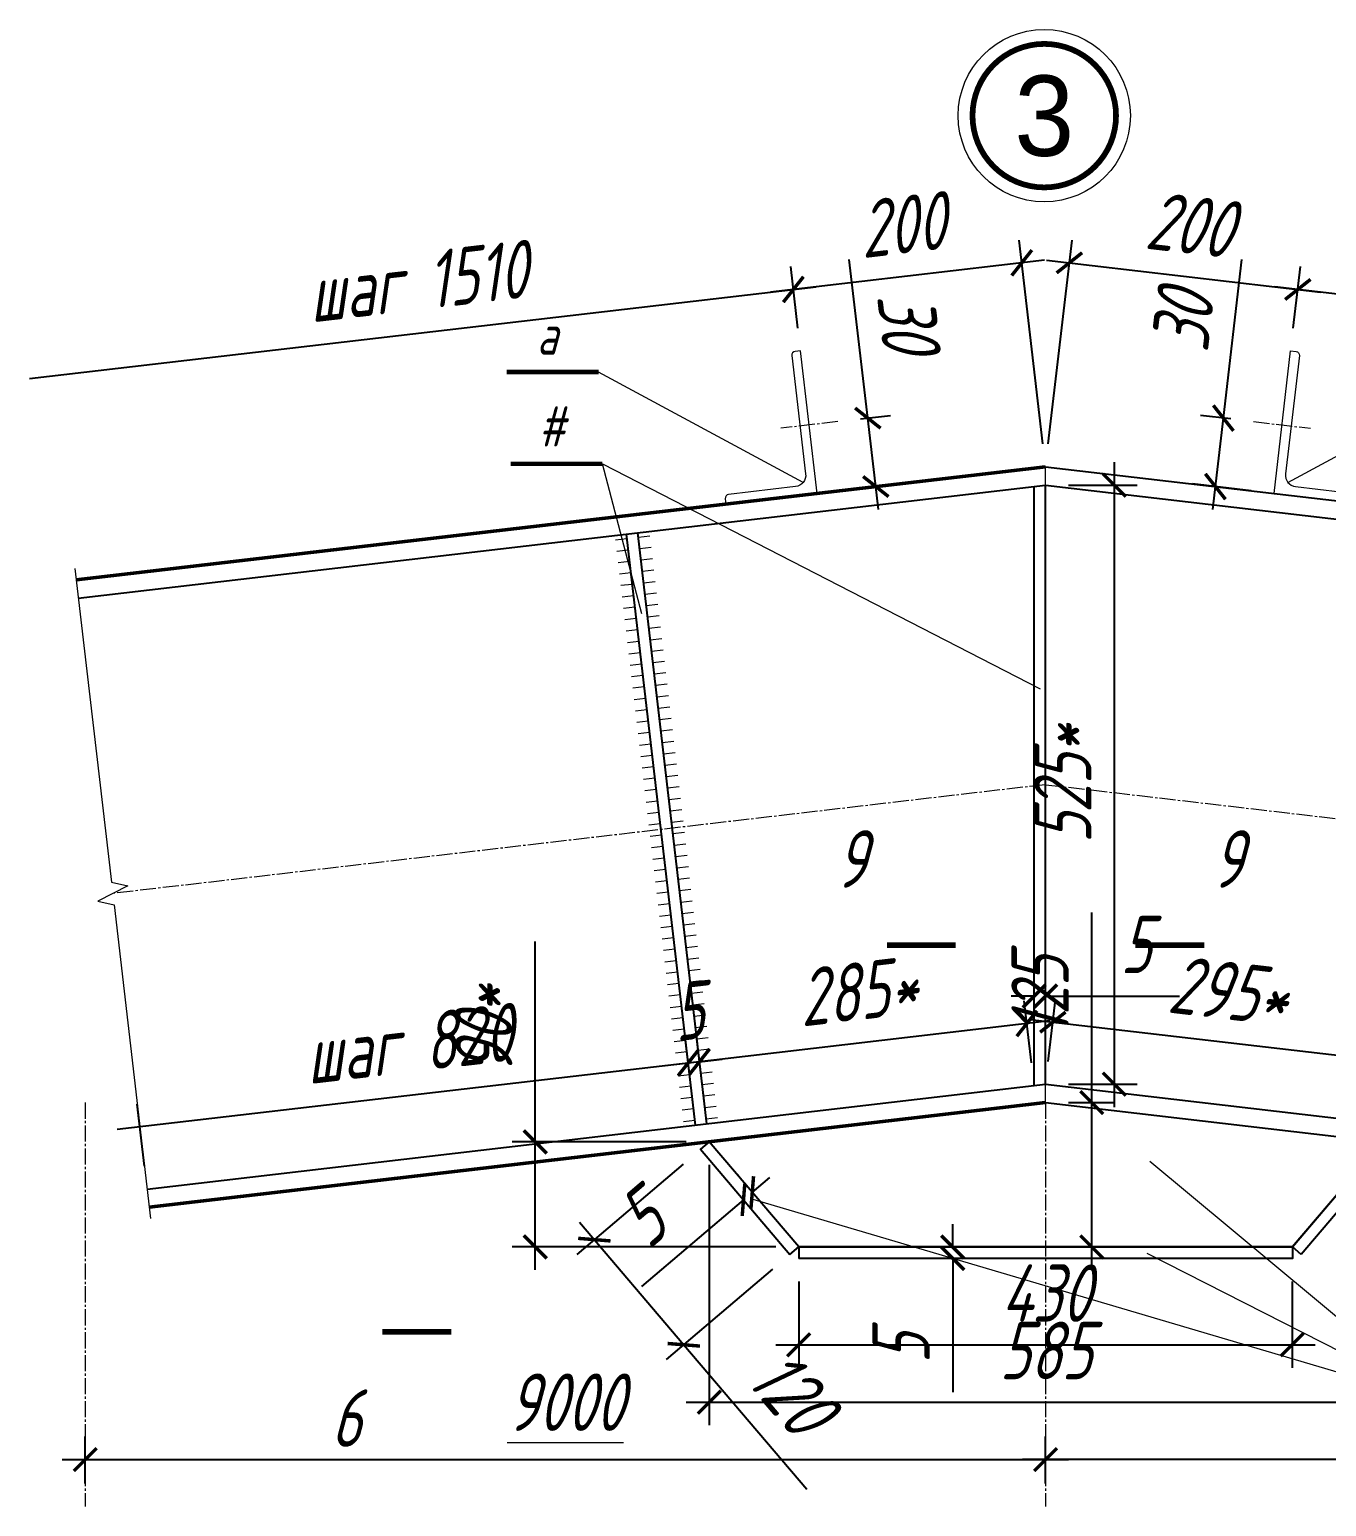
# Model space of a CAD drawing. Header units: millimetres. Extents: x -258606 to -95372, y 16759 to 83244.
# Drawn here: x -126386.1 to -126329.7, y 42291.6 to 42355.9 of the extents above; entities that cross this region are included whole.
import ezdxf
from ezdxf.enums import TextEntityAlignment as Align

# ---------------------------------------------------------------- set-up
doc = ezdxf.new("R2010")
doc.units = ezdxf.units.MM
doc.header["$LTSCALE"] = 0.5
doc.linetypes.add('CENTRE', pattern=[1.7, 1.4, -0.1, 0.1, -0.1])
for name, color, linetype, lineweight in [('NAD', 212, 'Continuous', 9), ('OS', 1, 'CENTRE', 9), ('PANEL', 152, 'Continuous', 9), ('RAZ', 5, 'Continuous', 9), ('ШовЗаводскойУгловойВидимый', 152, 'PSK_Weld_09', 9)]:
    doc.layers.add(name, color=color, linetype=linetype, lineweight=lineweight)
doc.styles.add('UNIC', font='UNICW.SHX')
doc.styles.add('UNID', font='', dxfattribs={"width": 0.9, "oblique": 15})
doc.styles.get('UNID').set_extended_font_data('GOST type A')
doc.linetypes.add('PSK_Weld_09', pattern='A,1.499999,1e-06,[130,ltypeshp.shx,S=0.75,R=0,X=0,Y=0.75],0', length=1.5)
doc.dimstyles.new('TICK10$0', dxfattribs={"dimtxt": 2.5, "dimasz": 1, "dimexe": 1, "dimexo": 1, "dimgap": 1, "dimtad": 3, "dimdec": 3, "dimlfac": 10, "dimzin": 9, "dimdsep": 46, "dimtxsty": 'UNID', "dimblk": 'ARCHTICK', "dimcen": 2, "dimdle": 1, "dimadec": 0, "dimazin": 0, "dimtfac": 1, "dimtdec": 3, "dimtofl": 0, "dimtmove": 0, "dimatfit": 3, "dimldrblk": 'OPEN30', "dimfxl": 1, "dimtvp": 1, "dimtolj": 1, "dimtzin": 9, "dimarcsym": 0})

# ---------------------------------------------------------------- blocks, each defined once
blk = doc.blocks.new('_ArchTick')
at = {"color": 0, "linetype": 'ByBlock', "const_width": 0.15}
blk.add_lwpolyline([(-0.5, -0.5), (0.5, 0.5)], dxfattribs=at)
blk = doc.blocks.new('*D1229')
at = {"layer": 'Defpoints', "color": 0, "transparency": 16777216}
for p in [(-126341.898, 42293.612), (-126341.898, 42291.572), (-126300.082, 42291.572)]:
    blk.add_point(p, dxfattribs=at)
at = {"layer": 'RAZ', "color": 0, "lineweight": -2, "transparency": 16777216}
for p, q in [((-126341.898, 42292.572), (-126341.898, 42294.612)), ((-126300.082, 42292.572), (-126300.082, 42294.612)), ((-126299.082, 42293.612), (-126342.898, 42293.612))]:
    blk.add_line(p, q, dxfattribs=at)
at = {"layer": 'RAZ', "color": 0, "lineweight": -2, "transparency": 16777216, "rotation": 180}
blk.add_blockref('_ArchTick', (-126341.898, 42293.612), dxfattribs=at)
at = {"layer": 'RAZ', "color": 0, "lineweight": -2, "transparency": 16777216}
blk.add_blockref('_ArchTick', (-126300.082, 42293.612), dxfattribs=at)
at = {"layer": 'RAZ', "color": 0, "transparency": 16777216, "insert": (-126320.99, 42296.112), "char_height": 2.5, "attachment_point": 5, "style": 'UNID'}
blk.add_mtext('\\A1;{\\L6000}', dxfattribs=at)
blk = doc.blocks.new('_Open30')
at = {"color": 0, "linetype": 'ByBlock', "lineweight": -2}
for p, q in [((-1, 0.268), (0, 0)), ((0, 0), (-1, -0.268)), ((0, 0), (-1, 0))]:
    blk.add_line(p, q, dxfattribs=at)
blk = doc.blocks.new('*D1155')
at = {"layer": 'Defpoints', "color": 0, "transparency": 16777216}
for p in [(-126330.916, 42344.563), (-126331.227, 42341.891), (-126298.707, 42340.304)]:
    blk.add_point(p, dxfattribs=at)
at = {"layer": 'RAZ', "color": 0, "lineweight": -2, "transparency": 16777216}
for p, q in [((-126331.111, 42342.884), (-126330.8, 42345.556)), ((-126297.656, 42340.685), (-126331.909, 42344.679)), ((-126298.591, 42341.297), (-126298.533, 42341.794))]:
    blk.add_line(p, q, dxfattribs=at)
at = {"layer": 'RAZ', "color": 0, "lineweight": -2, "transparency": 16777216, "rotation": 173.3495615317288}
blk.add_blockref('_ArchTick', (-126330.916, 42344.563), dxfattribs=at)
at = {"layer": 'RAZ', "color": 0, "transparency": 16777216, "insert": (-126314.522, 42344.916), "char_height": 2.5, "attachment_point": 5, "rotation": 353.34956, "style": 'UNID'}
blk.add_mtext('\\A1;шаг 1510', dxfattribs=at)
blk = doc.blocks.new('_None')
blk = doc.blocks.new('*D1156')
at = {"layer": 'Defpoints', "color": 0, "transparency": 16777216}
for p in [(-126330.915, 42344.563), (-126331.227, 42341.891), (-126341.898, 42336.843)]:
    blk.add_point(p, dxfattribs=at)
at = {"layer": 'RAZ', "color": 0, "lineweight": -2, "transparency": 16777216}
for p, q in [((-126341.782, 42337.837), (-126340.746, 42346.716)), ((-126341.855, 42345.839), (-126329.922, 42344.447)), ((-126331.111, 42342.884), (-126330.8, 42345.556))]:
    blk.add_line(p, q, dxfattribs=at)
for p, rotation in [((-126340.862, 42345.723), 173.345574312318), ((-126330.915, 42344.563), 353.3455743123179)]:
    blk.add_blockref('_ArchTick', p, dxfattribs=dict(at, rotation=rotation))
at = {"layer": 'RAZ', "color": 0, "transparency": 16777216, "insert": (-126335.628, 42347.378), "char_height": 2.5, "attachment_point": 5, "rotation": 353.34557, "style": 'UNID'}
blk.add_mtext('\\A1;200', dxfattribs=at)
blk = doc.blocks.new('*D1157')
at = {"layer": 'Defpoints', "color": 0, "transparency": 16777216}
for p in [(-126334.157, 42338.961), (-126332.846, 42338.808), (-126331.952, 42335.683)]:
    blk.add_point(p, dxfattribs=at)
at = {"layer": 'RAZ', "color": 0, "lineweight": -2, "transparency": 16777216}
for p, q in [((-126334.157, 42338.961), (-126333.352, 42345.864)), ((-126333.839, 42338.923), (-126335.151, 42339.076)), ((-126334.621, 42334.988), (-126334.157, 42338.961)), ((-126332.945, 42335.799), (-126335.498, 42336.097))]:
    blk.add_line(p, q, dxfattribs=at)
for p, rotation in [((-126334.157, 42338.961), 83.34557431231799), ((-126334.505, 42335.981), 263.345574312318)]:
    blk.add_blockref('_ArchTick', p, dxfattribs=dict(at, rotation=rotation))
at = {"layer": 'RAZ', "color": 0, "transparency": 16777216, "insert": (-126335.932, 42343.17), "char_height": 2.5, "attachment_point": 5, "rotation": 83.34557, "style": 'UNID'}
blk.add_mtext('\\A1;30', dxfattribs=at)
blk = doc.blocks.new('*D1126')
at = {"layer": 'Defpoints', "color": 0, "transparency": 16777216}
for p in [(-126326.829, 42310.938), (-126341.898, 42309.958), (-126327.144, 42308.237)]:
    blk.add_point(p, dxfattribs=at)
at = {"layer": 'RAZ', "color": 0, "lineweight": -2, "transparency": 16777216}
for p, q in [((-126341.782, 42310.951), (-126341.467, 42313.652)), ((-126342.576, 42312.775), (-126325.835, 42310.822)), ((-126327.028, 42309.23), (-126326.713, 42311.931))]:
    blk.add_line(p, q, dxfattribs=at)
for p, rotation in [((-126341.583, 42312.659), 173.345574312318), ((-126326.829, 42310.938), 353.3455743123179)]:
    blk.add_blockref('_ArchTick', p, dxfattribs=dict(at, rotation=rotation))
at = {"layer": 'RAZ', "color": 0, "transparency": 16777216, "insert": (-126333.945, 42314.033), "char_height": 2.5, "attachment_point": 5, "rotation": 353.34557, "style": 'UNID'}
blk.add_mtext('\\A1;295*', dxfattribs=at)
blk = doc.blocks.new('*D1129')
at = {"layer": 'Defpoints', "color": 0, "transparency": 16777216}
for p in [(-126354.976, 42304.835), (-126354.671, 42305.247), (-126354.596, 42305.159)]:
    blk.add_point(p, dxfattribs=at)
at = {"layer": 'RAZ', "color": 0, "lineweight": -2, "transparency": 16777216}
for p, q in [((-126355.244, 42305.92), (-126355.319, 42306.009)), ((-126355.625, 42305.596), (-126355.7, 42305.685)), ((-126354.671, 42305.247), (-126353.91, 42305.895)), ((-126355.052, 42304.923), (-126359.49, 42301.146))]:
    blk.add_line(p, q, dxfattribs=at)
for p, rotation in [((-126354.671, 42305.247), 220.3949714324977), ((-126355.052, 42304.923), 40.39497143249777)]:
    blk.add_blockref('_ArchTick', p, dxfattribs=dict(at, rotation=rotation))
at = {"layer": 'RAZ', "color": 0, "transparency": 16777216, "insert": (-126359.491, 42304.1), "char_height": 2.5, "attachment_point": 5, "rotation": 40.39497, "style": 'UNID'}
blk.add_mtext('\\A1;5', dxfattribs=at)
blk = doc.blocks.new('*D1130')
at = {"layer": 'Defpoints', "color": 0, "transparency": 16777216}
for p in [(-126341.898, 42302.87), (-126345.943, 42302.37), (-126341.898, 42302.37)]:
    blk.add_point(p, dxfattribs=at)
at = {"layer": 'RAZ', "color": 0, "lineweight": -2, "transparency": 16777216}
for p, q in [((-126345.943, 42302.87), (-126345.943, 42303.87)), ((-126342.898, 42302.87), (-126346.943, 42302.87)), ((-126342.898, 42302.37), (-126346.943, 42302.37)), ((-126345.943, 42302.37), (-126345.943, 42296.542))]:
    blk.add_line(p, q, dxfattribs=at)
for p, rotation in [((-126345.943, 42302.87), 270), ((-126345.943, 42302.37), 90)]:
    blk.add_blockref('_ArchTick', p, dxfattribs=dict(at, rotation=rotation))
at = {"layer": 'RAZ', "color": 0, "transparency": 16777216, "insert": (-126348.193, 42298.456), "char_height": 2.5, "attachment_point": 5, "rotation": 90, "style": 'UNID'}
blk.add_mtext('\\A1;5', dxfattribs=at)
blk = doc.blocks.new('*D1132')
at = {"layer": 'Defpoints', "color": 0, "transparency": 16777216}
for p in [(-126356.924, 42307.123), (-126353.029, 42302.546), (-126357.652, 42298.612)]:
    blk.add_point(p, dxfattribs=at)
at = {"layer": 'RAZ', "color": 0, "lineweight": -2, "transparency": 16777216}
for p, q in [((-126357.686, 42306.475), (-126362.309, 42302.541)), ((-126362.195, 42303.951), (-126357.652, 42298.612)), ((-126353.791, 42301.898), (-126358.414, 42297.964)), ((-126357.652, 42298.612), (-126352.301, 42292.324))]:
    blk.add_line(p, q, dxfattribs=at)
for p, rotation in [((-126361.547, 42303.19), 130.3949714316785), ((-126357.652, 42298.612), 310.3949714316785)]:
    blk.add_blockref('_ArchTick', p, dxfattribs=dict(at, rotation=rotation))
at = {"layer": 'RAZ', "color": 0, "transparency": 16777216, "insert": (-126352.939, 42296.545), "char_height": 2.5, "attachment_point": 5, "rotation": 310.39497, "style": 'UNID'}
blk.add_mtext('\\A1;120', dxfattribs=at)
blk = doc.blocks.new('*D1133')
at = {"layer": 'Defpoints', "color": 0, "transparency": 16777216}
for p in [(-126352.648, 42302.37), (-126331.165, 42302.37), (-126331.165, 42298.612)]:
    blk.add_point(p, dxfattribs=at)
at = {"layer": 'RAZ', "color": 0, "lineweight": -2, "transparency": 16777216}
for p, q in [((-126352.648, 42301.37), (-126352.648, 42297.612)), ((-126331.165, 42301.37), (-126331.165, 42297.612)), ((-126353.648, 42298.612), (-126330.165, 42298.612))]:
    blk.add_line(p, q, dxfattribs=at)
at = {"layer": 'RAZ', "color": 0, "lineweight": -2, "transparency": 16777216, "rotation": 180}
blk.add_blockref('_ArchTick', (-126352.648, 42298.612), dxfattribs=at)
at = {"layer": 'RAZ', "color": 0, "lineweight": -2, "transparency": 16777216}
blk.add_blockref('_ArchTick', (-126331.165, 42298.612), dxfattribs=at)
at = {"layer": 'RAZ', "color": 0, "transparency": 16777216, "insert": (-126341.906, 42300.862), "char_height": 2.5, "attachment_point": 5, "style": 'UNID'}
blk.add_mtext('\\A1;430', dxfattribs=at)
blk = doc.blocks.new('*D1134')
at = {"layer": 'Defpoints', "color": 0, "transparency": 16777216}
for p in [(-126364.119, 42307.447), (-126356.543, 42307.447), (-126352.648, 42302.87)]:
    blk.add_point(p, dxfattribs=at)
at = {"layer": 'RAZ', "color": 0, "lineweight": -2, "transparency": 16777216}
for p, q in [((-126364.119, 42307.447), (-126364.119, 42316.176)), ((-126357.543, 42307.447), (-126365.119, 42307.447)), ((-126364.119, 42301.87), (-126364.119, 42307.447)), ((-126353.648, 42302.87), (-126365.119, 42302.87))]:
    blk.add_line(p, q, dxfattribs=at)
for p, rotation in [((-126364.119, 42307.447), 90), ((-126364.119, 42302.87), 270)]:
    blk.add_blockref('_ArchTick', p, dxfattribs=dict(at, rotation=rotation))
at = {"layer": 'RAZ', "color": 0, "transparency": 16777216, "insert": (-126366.369, 42312.312), "char_height": 2.5, "attachment_point": 5, "rotation": 90, "style": 'UNID'}
blk.add_mtext('\\A1;90*', dxfattribs=at)
blk = doc.blocks.new('*D1135')
at = {"layer": 'Defpoints', "color": 0, "transparency": 16777216}
for p in [(-126341.898, 42309.157), (-126339.888, 42309.157), (-126341.898, 42302.87)]:
    blk.add_point(p, dxfattribs=at)
at = {"layer": 'RAZ', "color": 0, "lineweight": -2, "transparency": 16777216}
for p, q in [((-126339.888, 42309.157), (-126339.888, 42317.434)), ((-126340.898, 42309.157), (-126338.888, 42309.157)), ((-126339.888, 42301.87), (-126339.888, 42309.157)), ((-126340.898, 42302.87), (-126338.888, 42302.87))]:
    blk.add_line(p, q, dxfattribs=at)
for p, rotation in [((-126339.888, 42309.157), 90), ((-126339.888, 42302.87), 270)]:
    blk.add_blockref('_ArchTick', p, dxfattribs=dict(at, rotation=rotation))
at = {"layer": 'RAZ', "color": 0, "transparency": 16777216, "insert": (-126342.138, 42313.795), "char_height": 2.5, "attachment_point": 5, "rotation": 90, "style": 'UNID'}
blk.add_mtext('\\A1;125', dxfattribs=at)
blk = doc.blocks.new('*D1136')
at = {"layer": 'Defpoints', "color": 0, "transparency": 16777216}
for p in [(-126356.543, 42307.447), (-126327.253, 42307.447), (-126327.253, 42296.112)]:
    blk.add_point(p, dxfattribs=at)
at = {"layer": 'RAZ', "color": 0, "lineweight": -2, "transparency": 16777216}
for p, q in [((-126356.543, 42306.447), (-126356.543, 42295.112)), ((-126327.253, 42306.447), (-126327.253, 42295.112)), ((-126357.543, 42296.112), (-126326.253, 42296.112))]:
    blk.add_line(p, q, dxfattribs=at)
at = {"layer": 'RAZ', "color": 0, "lineweight": -2, "transparency": 16777216, "rotation": 180}
blk.add_blockref('_ArchTick', (-126356.543, 42296.112), dxfattribs=at)
at = {"layer": 'RAZ', "color": 0, "lineweight": -2, "transparency": 16777216}
blk.add_blockref('_ArchTick', (-126327.253, 42296.112), dxfattribs=at)
at = {"layer": 'RAZ', "color": 0, "transparency": 16777216, "insert": (-126341.898, 42298.362), "char_height": 2.5, "attachment_point": 5, "style": 'UNID'}
blk.add_mtext('\\A1;585', dxfattribs=at)
blk = doc.blocks.new('*D1137')
at = {"layer": 'Defpoints', "color": 0, "transparency": 16777216}
for p in [(-126352.881, 42344.563), (-126352.569, 42341.891), (-126385.148, 42340.801)]:
    blk.add_point(p, dxfattribs=at)
at = {"layer": 'RAZ', "color": 0, "lineweight": -2, "transparency": 16777216}
for p, q in [((-126352.685, 42342.884), (-126352.997, 42345.556)), ((-126386.141, 42340.685), (-126351.887, 42344.679))]:
    blk.add_line(p, q, dxfattribs=at)
at = {"layer": 'RAZ', "color": 0, "lineweight": -2, "transparency": 16777216, "rotation": 6.650438468271229}
blk.add_blockref('_ArchTick', (-126352.881, 42344.563), dxfattribs=at)
at = {"layer": 'RAZ', "color": 0, "transparency": 16777216, "insert": (-126369.275, 42344.916), "char_height": 2.5, "attachment_point": 5, "rotation": 6.65044, "style": 'UNID'}
blk.add_mtext('\\A1;шаг 1510', dxfattribs=at)
blk = doc.blocks.new('poz')
at = {"layer": 'NAD', "const_width": 0.4}
blk.add_lwpolyline([(-4, 0), (4, 0)], dxfattribs=at)
at = {"layer": 'NAD', "style": 'UNID', "oblique": 15, "width": 0.9, "flags": 4}
blk.add_attdef('ПОЗ.', text='', height=3.5, dxfattribs=at).set_placement((-0.5, 1.5), align=Align.CENTER)
blk = doc.blocks.new('*D1138')
at = {"layer": 'Defpoints', "color": 0, "transparency": 16777216}
for p in [(-126352.881, 42344.563), (-126352.569, 42341.891), (-126341.898, 42336.843)]:
    blk.add_point(p, dxfattribs=at)
at = {"layer": 'RAZ', "color": 0, "lineweight": -2, "transparency": 16777216}
for p, q in [((-126342.014, 42337.837), (-126343.05, 42346.716)), ((-126341.941, 42345.839), (-126353.874, 42344.447)), ((-126352.685, 42342.884), (-126352.997, 42345.556))]:
    blk.add_line(p, q, dxfattribs=at)
for p, rotation in [((-126342.934, 42345.723), 6.654425687682011), ((-126352.881, 42344.563), 186.6544256876821)]:
    blk.add_blockref('_ArchTick', p, dxfattribs=dict(at, rotation=rotation))
at = {"layer": 'RAZ', "color": 0, "transparency": 16777216, "insert": (-126348.168, 42347.378), "char_height": 2.5, "attachment_point": 5, "rotation": 6.65443, "style": 'UNID'}
blk.add_mtext('\\A1;200', dxfattribs=at)
blk = doc.blocks.new('*D1139')
at = {"layer": 'Defpoints', "color": 0, "transparency": 16777216}
for p in [(-126350.951, 42338.808), (-126349.639, 42338.961), (-126351.845, 42335.683)]:
    blk.add_point(p, dxfattribs=at)
at = {"layer": 'RAZ', "color": 0, "lineweight": -2, "transparency": 16777216}
for p, q in [((-126349.639, 42338.961), (-126350.444, 42345.864)), ((-126349.957, 42338.923), (-126348.646, 42339.076)), ((-126349.175, 42334.988), (-126349.639, 42338.961)), ((-126350.851, 42335.799), (-126348.298, 42336.097))]:
    blk.add_line(p, q, dxfattribs=at)
for p, rotation in [((-126349.639, 42338.961), 96.65442568768204), ((-126349.291, 42335.981), 276.654425687682)]:
    blk.add_blockref('_ArchTick', p, dxfattribs=dict(at, rotation=rotation))
at = {"layer": 'RAZ', "color": 0, "transparency": 16777216, "insert": (-126347.865, 42343.17), "char_height": 2.5, "attachment_point": 5, "rotation": 276.65443, "style": 'UNID'}
blk.add_mtext('\\A1;30', dxfattribs=at)
blk = doc.blocks.new('*D1140')
at = {"layer": 'Defpoints', "color": 0, "transparency": 16777216}
for p in [(-126356.968, 42310.938), (-126342.398, 42309.9), (-126356.653, 42308.237)]:
    blk.add_point(p, dxfattribs=at)
at = {"layer": 'RAZ', "color": 0, "lineweight": -2, "transparency": 16777216}
for p, q in [((-126342.514, 42310.893), (-126342.829, 42313.594)), ((-126341.72, 42312.717), (-126357.961, 42310.822)), ((-126356.769, 42309.23), (-126357.084, 42311.931))]:
    blk.add_line(p, q, dxfattribs=at)
for p, rotation in [((-126342.713, 42312.601), 6.654425687682011), ((-126356.968, 42310.938), 186.6544256876821)]:
    blk.add_blockref('_ArchTick', p, dxfattribs=dict(at, rotation=rotation))
at = {"layer": 'RAZ', "color": 0, "transparency": 16777216, "insert": (-126350.101, 42314.004), "char_height": 2.5, "attachment_point": 5, "rotation": 6.65443, "style": 'UNID'}
blk.add_mtext('\\A1;285*', dxfattribs=at)
blk = doc.blocks.new('*D1141')
at = {"layer": 'Defpoints', "color": 0, "transparency": 16777216}
for p in [(-126357.464, 42310.88), (-126357.149, 42308.179), (-126356.653, 42308.237)]:
    blk.add_point(p, dxfattribs=at)
at = {"layer": 'RAZ', "color": 0, "lineweight": -2, "transparency": 16777216}
for p, q in [((-126357.265, 42309.172), (-126357.58, 42311.873)), ((-126356.769, 42309.23), (-126357.084, 42311.931)), ((-126357.464, 42310.88), (-126358.458, 42310.764)), ((-126356.968, 42310.938), (-126355.975, 42311.054))]:
    blk.add_line(p, q, dxfattribs=at)
for p, rotation in [((-126357.464, 42310.88), 6.654425687682037), ((-126356.968, 42310.938), 186.6544256876821)]:
    blk.add_blockref('_ArchTick', p, dxfattribs=dict(at, rotation=rotation))
at = {"layer": 'RAZ', "color": 0, "transparency": 16777216, "insert": (-126357.477, 42313.143), "char_height": 2.5, "attachment_point": 5, "rotation": 6.65443, "style": 'UNID'}
blk.add_mtext('\\A1;5', dxfattribs=at)
blk = doc.blocks.new('*D1142')
at = {"layer": 'Defpoints', "color": 0, "transparency": 16777216}
for p in [(-126381.332, 42308.095), (-126357.149, 42308.179), (-126381.017, 42305.394)]:
    blk.add_point(p, dxfattribs=at)
at = {"layer": 'RAZ', "color": 0, "lineweight": -2, "transparency": 16777216}
for p, q in [((-126357.265, 42309.172), (-126357.58, 42311.873)), ((-126356.471, 42310.996), (-126382.326, 42307.979)), ((-126381.133, 42306.387), (-126381.448, 42309.088))]:
    blk.add_line(p, q, dxfattribs=at)
at = {"layer": 'RAZ', "color": 0, "transparency": 16777216, "insert": (-126369.659, 42311.722), "char_height": 2.5, "attachment_point": 5, "rotation": 6.65443, "style": 'UNID'}
blk.add_mtext('\\A1;шаг 820', dxfattribs=at)
blk = doc.blocks.new('*D1143')
at = {"layer": 'Defpoints', "color": 0, "transparency": 16777216}
for p in [(-126341.898, 42313.793), (-126342.398, 42312.637), (-126341.898, 42312.637)]:
    blk.add_point(p, dxfattribs=at)
at = {"layer": 'RAZ', "color": 0, "lineweight": -2, "transparency": 16777216}
for p, q in [((-126342.398, 42313.637), (-126342.398, 42314.793)), ((-126341.898, 42313.637), (-126341.898, 42314.793)), ((-126342.398, 42313.793), (-126343.398, 42313.793)), ((-126341.898, 42313.793), (-126336.07, 42313.793))]:
    blk.add_line(p, q, dxfattribs=at)
blk.add_blockref('_ArchTick', (-126342.398, 42313.793), dxfattribs=at)
at = {"layer": 'RAZ', "color": 0, "lineweight": -2, "transparency": 16777216, "rotation": 180}
blk.add_blockref('_ArchTick', (-126341.898, 42313.793), dxfattribs=at)
at = {"layer": 'RAZ', "color": 0, "transparency": 16777216, "insert": (-126337.984, 42316.043), "char_height": 2.5, "attachment_point": 5, "style": 'UNID'}
blk.add_mtext('\\A1;5', dxfattribs=at)
blk = doc.blocks.new('ob-uz')
at = {"layer": 'NAD', "const_width": 0.5}
blk.add_lwpolyline([(-6.25, 0, 1), (6.25, 0, 1)], format="xyb", close=True, dxfattribs=at)
at = {"layer": 'NAD'}
blk.add_circle((0, 0), 7.5, dxfattribs=at)
at = {"layer": 'NAD', "style": 'UNIC'}
blk.add_attdef('U', text='', height=7, dxfattribs=at).set_placement((0, 0), align=Align.MIDDLE)
blk = doc.blocks.new('razgul')
at = {"layer": 'NAD', "const_width": 0.5}
blk.add_lwpolyline([(4, 0), (-2, 0)], dxfattribs=at)
at = {"layer": 'NAD'}
blk.add_lwpolyline([(0, 0, 0, 1.76, 0), (0, -5, 0, 0, 0), (0, -10, 0, 0, 0)], format="xyseb", dxfattribs=at)
at = {"layer": 'NAD', "style": 'UNID', "flags": 4}
blk.add_attdef('D', (-6.5, -10), '', height=5, dxfattribs=at)
blk = doc.blocks.new('*D1144')
at = {"layer": 'Defpoints', "color": 0, "transparency": 16777216}
for p in [(-126341.898, 42336.042), (-126338.904, 42336.042), (-126341.898, 42309.958)]:
    blk.add_point(p, dxfattribs=at)
at = {"layer": 'RAZ', "color": 0, "lineweight": -2, "transparency": 16777216}
for p, q in [((-126338.904, 42308.958), (-126338.904, 42337.042)), ((-126340.898, 42336.042), (-126337.904, 42336.042)), ((-126340.898, 42309.958), (-126337.904, 42309.958))]:
    blk.add_line(p, q, dxfattribs=at)
for p, rotation in [((-126338.904, 42336.042), 90), ((-126338.904, 42309.958), 270)]:
    blk.add_blockref('_ArchTick', p, dxfattribs=dict(at, rotation=rotation))
at = {"layer": 'RAZ', "color": 0, "transparency": 16777216, "insert": (-126341.154, 42323), "char_height": 2.5, "attachment_point": 5, "rotation": 90, "style": 'UNID'}
blk.add_mtext('\\A1;525*', dxfattribs=at)
blk = doc.blocks.new('*D1145')
at = {"layer": 'Defpoints', "color": 0, "transparency": 16777216}
for p in [(-126341.898, 42293.612), (-126383.714, 42291.572), (-126341.898, 42291.572)]:
    blk.add_point(p, dxfattribs=at)
at = {"layer": 'RAZ', "color": 0, "lineweight": -2, "transparency": 16777216}
for p, q in [((-126383.714, 42292.572), (-126383.714, 42294.612)), ((-126341.898, 42292.572), (-126341.898, 42294.612)), ((-126384.714, 42293.612), (-126340.898, 42293.612))]:
    blk.add_line(p, q, dxfattribs=at)
at = {"layer": 'RAZ', "color": 0, "lineweight": -2, "transparency": 16777216, "rotation": 180}
blk.add_blockref('_ArchTick', (-126383.714, 42293.612), dxfattribs=at)
at = {"layer": 'RAZ', "color": 0, "lineweight": -2, "transparency": 16777216}
blk.add_blockref('_ArchTick', (-126341.898, 42293.612), dxfattribs=at)
at = {"layer": 'RAZ', "color": 0, "transparency": 16777216, "insert": (-126362.806, 42296.112), "char_height": 2.5, "attachment_point": 5, "style": 'UNID'}
blk.add_mtext('\\A1;{\\L9000}', dxfattribs=at)
blk = doc.blocks.new('razgdl')
at = {"layer": 'NAD'}
blk.add_lwpolyline([(0, 0, 0, 1.76, 0), (0, 5, 0, 0, 0), (0, 10, 0, 0, 0)], format="xyseb", dxfattribs=at)
at = {"layer": 'NAD', "const_width": 0.5}
blk.add_lwpolyline([(4, 0), (-2, 0)], dxfattribs=at)
at = {"layer": 'NAD', "style": 'UNID', "flags": 4}
blk.add_attdef('D', (-6.5, 5), '', height=5, dxfattribs=at)

msp = doc.modelspace()

# ---------------------------------------------------------------- linework, layer by layer
at = {"color": 0, "lineweight": 50, "flags": 128}
for points in [[(-126341.89816, 42336.84333), (-126384.11185, 42331.9184)], [(-126341.89816, 42309.15681), (-126380.92513, 42304.60366)]]:
    msp.add_lwpolyline(points, dxfattribs=at)
at = {"color": 0, "flags": 128}
for points in [[(-126341.89816, 42336.84333), (-126299.68448, 42331.9184)], [(-126384.01961, 42331.12783), (-126341.89816, 42336.042)], [(-126342.39816, 42309.8997), (-126342.39816, 42335.98356)], [(-126341.89816, 42309.95804), (-126341.89816, 42336.0419)], [(-126341.89816, 42336.0419), (-126299.77672, 42331.12773)], [(-126357.1493, 42308.17884), (-126360.15155, 42333.91244)], [(-126356.65266, 42308.23678), (-126359.65492, 42333.97038)], [(-126381.01736, 42305.39423), (-126341.89816, 42309.95814)], [(-126341.89816, 42309.95804), (-126302.77898, 42305.39413)], [(-126341.89816, 42309.15682), (-126302.8712, 42304.60367)], [(-126352.64821, 42302.87005), (-126352.64821, 42302.37005)], [(-126331.1647, 42302.86975), (-126352.64821, 42302.8699)], [(-126352.64821, 42302.8699), (-126331.14821, 42302.86975), (-126331.14821, 42302.36975), (-126352.64821, 42302.3699)], [(-126331.1647, 42302.36975), (-126352.64821, 42302.3699)]]:
    msp.add_lwpolyline(points, dxfattribs=at)
for points in [[(-126353.029, 42302.54587), (-126352.64821, 42302.8699), (-126356.54318, 42307.44729), (-126356.92398, 42307.12327)], [(-126330.76741, 42302.54572), (-126331.14821, 42302.86975), (-126327.25317, 42307.44709), (-126326.87237, 42307.12306)]]:
    msp.add_lwpolyline(points, close=True, dxfattribs=at)
at = {"layer": 'NAD', "color": 0, "flags": 128}
for points in [[(-126352.45063, 42336.16232), (-126361.36404, 42340.9662)], [(-126331.3457, 42336.16232), (-126322.43228, 42340.9662)], [(-126359.48106, 42330.4433), (-126361.19744, 42336.96967)], [(-126361.19744, 42336.96967), (-126342.135, 42327.17094)], [(-126337.35193, 42306.60378), (-126324.75317, 42296.11213), (-126337.47815, 42302.58499)], [(-126354.74558, 42304.97559), (-126324.75317, 42296.11213)]]:
    msp.add_lwpolyline(points, dxfattribs=at)
at = {"layer": 'OS', "color": 0, "flags": 128}
for points in [[(-126350.95057, 42338.80756), (-126353.43373, 42338.51786)], [(-126332.84576, 42338.80756), (-126330.3626, 42338.51786)], [(-126341.89816, 42323.00007), (-126341.89816, 42323.00007), (-126382.5185, 42318.26103)], [(-126341.89816, 42323.00007), (-126301.27784, 42318.26103)], [(-126383.71429, 42309.15682), (-126383.71429, 42291.5718)], [(-126341.89816, 42309.15682), (-126341.89816, 42291.5718)]]:
    msp.add_lwpolyline(points, dxfattribs=at)
at = {"layer": 'PANEL', "color": 0, "flags": 128}
for points in [[(-126355.81753, 42335.21912), (-126351.8445, 42335.68292), (-126352.56919, 42341.89077), (-126352.80261, 42341.86352, 0.41421356), (-126352.94736, 42341.6805), (-126352.34616, 42336.53047, -0.41421356), (-126352.78481, 42335.97587), (-126355.70002, 42335.63556, 0.41421356), (-126355.84477, 42335.45254), (-126355.81753, 42335.21912)], [(-126327.9788, 42335.21912), (-126331.95182, 42335.68292), (-126331.22713, 42341.89077), (-126330.99372, 42341.86352, -0.41421356), (-126330.84896, 42341.6805), (-126331.45016, 42336.53047, 0.41421356), (-126331.01151, 42335.97587), (-126328.09631, 42335.63556, -0.41421356), (-126327.95155, 42335.45254), (-126327.9788, 42335.21912)]]:
    msp.add_lwpolyline(points, format="xyb", dxfattribs=at)
for points in [[(-126341.89816, 42309.15682), (-126341.89816, 42336.84333)], [(-126360.1279, 42333.70974), (-126360.62453, 42333.6518)], [(-126359.13464, 42333.82562), (-126359.63127, 42333.76768)], [(-126360.06996, 42333.21311), (-126360.56659, 42333.15517)], [(-126359.0767, 42333.32899), (-126359.57333, 42333.27105)], [(-126360.01202, 42332.71648), (-126360.50865, 42332.65854)], [(-126359.01876, 42332.83236), (-126359.51539, 42332.77442)], [(-126358.96082, 42332.33573), (-126359.45745, 42332.27779)], [(-126359.95408, 42332.21985), (-126360.45071, 42332.16191)], [(-126359.89614, 42331.72322), (-126360.39277, 42331.66528)], [(-126358.90288, 42331.8391), (-126359.39951, 42331.78116)], [(-126359.8382, 42331.22658), (-126360.33483, 42331.16864)], [(-126358.84494, 42331.34247), (-126359.34157, 42331.28452)], [(-126359.78026, 42330.72995), (-126360.27689, 42330.67201)], [(-126358.787, 42330.84583), (-126359.28363, 42330.78789)], [(-126359.72232, 42330.23332), (-126360.21895, 42330.17538)], [(-126359.66438, 42329.73669), (-126360.16101, 42329.67875)], [(-126358.72906, 42330.3492), (-126359.22569, 42330.29126)], [(-126358.67112, 42329.85257), (-126359.16775, 42329.79463)], [(-126359.60644, 42329.24006), (-126360.10307, 42329.18212)], [(-126358.61318, 42329.35594), (-126359.10981, 42329.298)], [(-126359.5485, 42328.74343), (-126360.04513, 42328.68549)], [(-126358.55524, 42328.85931), (-126359.05187, 42328.80137)], [(-126359.49056, 42328.2468), (-126359.98719, 42328.18885)], [(-126358.49729, 42328.36268), (-126358.99393, 42328.30474)], [(-126358.43935, 42327.86604), (-126358.93599, 42327.8081)], [(-126359.43262, 42327.75016), (-126359.92925, 42327.69222)], [(-126359.37468, 42327.25353), (-126359.87131, 42327.19559)], [(-126358.38141, 42327.36941), (-126358.87805, 42327.31147)], [(-126359.31674, 42326.7569), (-126359.81337, 42326.69896)], [(-126358.32347, 42326.87278), (-126358.82011, 42326.81484)], [(-126359.2588, 42326.26027), (-126359.75543, 42326.20233)], [(-126358.26553, 42326.37615), (-126358.76216, 42326.31821)], [(-126358.20759, 42325.87952), (-126358.70422, 42325.82158)], [(-126359.20086, 42325.76364), (-126359.69749, 42325.7057)], [(-126359.14292, 42325.26701), (-126359.63955, 42325.20907)], [(-126358.14965, 42325.38289), (-126358.64628, 42325.32495)], [(-126359.08498, 42324.77037), (-126359.58161, 42324.71243)], [(-126358.09171, 42324.88625), (-126358.58834, 42324.82831)], [(-126359.02704, 42324.27374), (-126359.52367, 42324.2158)], [(-126358.03377, 42324.38962), (-126358.5304, 42324.33168)], [(-126358.96909, 42323.77711), (-126359.46573, 42323.71917)], [(-126357.97583, 42323.89299), (-126358.47246, 42323.83505)], [(-126357.91789, 42323.39636), (-126358.41452, 42323.33842)], [(-126358.91115, 42323.28048), (-126359.40779, 42323.22254)], [(-126358.85321, 42322.78385), (-126359.34985, 42322.72591)], [(-126357.85995, 42322.89973), (-126358.35658, 42322.84179)], [(-126358.79527, 42322.28722), (-126359.29191, 42322.22928)], [(-126357.80201, 42322.4031), (-126358.29864, 42322.34516)], [(-126358.73733, 42321.79058), (-126359.23396, 42321.73264)], [(-126357.74407, 42321.90647), (-126358.2407, 42321.84853)], [(-126357.68613, 42321.40983), (-126358.18276, 42321.35189)], [(-126358.67939, 42321.29395), (-126359.17602, 42321.23601)], [(-126358.62145, 42320.79732), (-126359.11808, 42320.73938)], [(-126357.62819, 42320.9132), (-126358.12482, 42320.85526)], [(-126358.56351, 42320.30069), (-126359.06014, 42320.24275)], [(-126357.57025, 42320.41657), (-126358.06688, 42320.35863)], [(-126358.50557, 42319.80406), (-126359.0022, 42319.74612)], [(-126357.51231, 42319.91994), (-126358.00894, 42319.862)], [(-126358.44763, 42319.30743), (-126358.94426, 42319.24949)], [(-126358.38969, 42318.8108), (-126358.88632, 42318.75286)], [(-126357.45437, 42319.42331), (-126357.951, 42319.36537)], [(-126357.39643, 42318.92668), (-126357.89306, 42318.86874)], [(-126358.33175, 42318.31416), (-126358.82838, 42318.25622)], [(-126357.33849, 42318.43004), (-126357.83512, 42318.3721)], [(-126358.27381, 42317.81753), (-126358.77044, 42317.75959)], [(-126357.28055, 42317.93341), (-126357.77718, 42317.87547)], [(-126358.21587, 42317.3209), (-126358.7125, 42317.26296)], [(-126357.22261, 42317.43678), (-126357.71924, 42317.37884)], [(-126357.16467, 42316.94015), (-126357.6613, 42316.88221)], [(-126358.15793, 42316.82427), (-126358.65456, 42316.76633)], [(-126358.09999, 42316.32764), (-126358.59662, 42316.2697)], [(-126357.10673, 42316.44352), (-126357.60336, 42316.38558)], [(-126358.04205, 42315.83101), (-126358.53868, 42315.77307)], [(-126357.04879, 42315.94689), (-126357.54542, 42315.88895)], [(-126357.98411, 42315.33437), (-126358.48074, 42315.27643)], [(-126356.99085, 42315.45026), (-126357.48748, 42315.39231)], [(-126356.93291, 42314.95362), (-126357.42954, 42314.89568)], [(-126357.92617, 42314.83774), (-126358.4228, 42314.7798)], [(-126357.86823, 42314.34111), (-126358.36486, 42314.28317)], [(-126356.87496, 42314.45699), (-126357.3716, 42314.39905)], [(-126357.81029, 42313.84448), (-126358.30692, 42313.78654)], [(-126356.81702, 42313.96036), (-126357.31366, 42313.90242)], [(-126357.75235, 42313.34785), (-126358.24898, 42313.28991)], [(-126356.75908, 42313.46373), (-126357.25572, 42313.40579)], [(-126357.69441, 42312.85122), (-126358.19104, 42312.79328)], [(-126357.63647, 42312.35458), (-126358.1331, 42312.29664)], [(-126356.70114, 42312.9671), (-126357.19778, 42312.90916)], [(-126356.6432, 42312.47047), (-126357.13983, 42312.41253)], [(-126357.57853, 42311.85795), (-126358.07516, 42311.80001)], [(-126356.58526, 42311.97383), (-126357.08189, 42311.91589)], [(-126357.52059, 42311.36132), (-126358.01722, 42311.30338)], [(-126356.52732, 42311.4772), (-126357.02395, 42311.41926)], [(-126357.46265, 42310.86469), (-126357.95928, 42310.80675)], [(-126356.46938, 42310.98057), (-126356.96601, 42310.92263)], [(-126356.41144, 42310.48394), (-126356.90807, 42310.426)], [(-126357.40471, 42310.36806), (-126357.90134, 42310.31012)], [(-126357.34676, 42309.87143), (-126357.8434, 42309.81349)], [(-126356.3535, 42309.98731), (-126356.85013, 42309.92937)], [(-126357.28882, 42309.3748), (-126357.78546, 42309.31686)], [(-126356.29556, 42309.49068), (-126356.79219, 42309.43274)], [(-126357.23088, 42308.87816), (-126357.72752, 42308.82022)], [(-126356.23762, 42308.99404), (-126356.73425, 42308.9361)], [(-126356.17968, 42308.49741), (-126356.67631, 42308.43947)], [(-126357.17294, 42308.38153), (-126357.66958, 42308.32359)]]:
    msp.add_lwpolyline(points, dxfattribs=at)
at = {"layer": 'PANEL', "color": 0, "linetype": 'Continuous', "flags": 128}
msp.add_lwpolyline([(-126384.16979, 42332.41503), (-126382.57643, 42318.75767), (-126381.86522, 42318.58895), (-126383.17176, 42317.93312), (-126382.46055, 42317.7644), (-126380.86719, 42304.10704)], dxfattribs=at)
at = {"layer": 'ШовЗаводскойУгловойВидимый', "color": 0, "ltscale": 0.067}
for points in [[(-126342.39816, 42309.95804), (-126342.39816, 42335.98356)], [(-126341.89816, 42336.0419), (-126341.89816, 42309.95814)], [(-126341.89816, 42309.15682), (-126356.54318, 42307.44729), (-126352.64821, 42302.87005), (-126331.1647, 42302.86975), (-126327.25317, 42307.44709), (-126341.89816, 42309.15682)]]:
    msp.add_lwpolyline(points, dxfattribs=at)

# ---------------------------------------------------------------- block references
at = {"layer": 'PANEL', "color": 0, "ltscale": 0.068}
ref = msp.add_blockref('razgdl', (-126347.80876, 42316.01633), dxfattribs=dict(at, xscale=0.5, yscale=0.5, zscale=0.5))
ref.add_attrib('D', '9', (-126351.05876, 42318.51633), dxfattribs={"layer": 'NAD', "height": 2.5, "style": 'UNID', "oblique": 15, "width": 0.9})
ref = msp.add_blockref('razgdl', (-126335.98756, 42316.01633), dxfattribs=dict(at, xscale=-0.5, yscale=0.5, zscale=0.5))
ref.add_attrib('D', '9', (-126334.66613, 42318.51633), dxfattribs={"layer": 'NAD', "height": 2.5, "style": 'UNID', "oblique": 15, "width": 0.9})
at = {"layer": 'RAZ', "color": 0, "xscale": 0.5, "yscale": 0.5, "zscale": 0.5}
msp.add_blockref('ob-uz', (-126341.9561, 42352.13019), dxfattribs=at).add_auto_attribs({'U': '3'})
at = {"layer": 'RAZ', "color": 0}
ref = msp.add_blockref('poz', (-126363.36404, 42340.9662), dxfattribs=dict(at, xscale=0.5, yscale=0.5, zscale=0.5))
ref.add_attrib('ПОЗ.', 'а', dxfattribs={"layer": 'NAD', "color": 1, "height": 1.75, "style": 'UNID', "oblique": 15, "width": 0.9}).set_placement((-126363.61404, 42341.7162), align=Align.CENTER)
ref = msp.add_blockref('poz', (-126363.19744, 42336.96967), dxfattribs=dict(at, xscale=0.5, yscale=0.5, zscale=0.5))
ref.add_attrib('ПОЗ.', '#', dxfattribs={"layer": 'NAD', "color": 1, "height": 1.75, "style": 'UNID', "oblique": 15, "width": 0.9}).set_placement((-126363.44744, 42337.71967), align=Align.CENTER)
ref = msp.add_blockref('razgul', (-126369.77493, 42299.17069), dxfattribs=dict(at, xscale=0.5, yscale=0.5, zscale=0.5))
ref.add_attrib('D', '6', (-126373.02493, 42294.17069), dxfattribs={"layer": 'NAD', "height": 2.5, "style": 'UNID', "oblique": 15, "width": 0.9})

# ---------------------------------------------------------------- dimensions: what is measured, and where the dimension line sits
for base, p1, p2, angle, text, override, picture, middle in [((-126352.88073, 42344.56273), (-126385.14751, 42340.80055), (-126352.56919, 42341.89077), 186.6504385, 'шаг 1510', {"dimblk1": 'None', "dimblk2": 'ArchTick', "dimsah": 1, "dimtmove": 1}, '*D1137', (-126369.27469, 42344.9165)), ((-126330.91559, 42344.56273), (-126298.70673, 42340.30391), (-126331.22713, 42341.89077), 353.3495615, 'шаг 1510', {"dimblk1": 'None', "dimblk2": 'ArchTick', "dimsah": 1, "dimtmove": 1}, '*D1155', (-126314.52163, 42344.9165)), ((-126381.33246, 42308.09508), (-126357.1493, 42308.17884), (-126381.01736, 42305.39423), 186.6544257, 'шаг 820', {"dimblk1": 'None', "dimblk2": 'None', "dimsah": 1, "dimtmove": 1}, '*D1142', (-126369.65916, 42311.72223))]:
    dim = msp.add_linear_dim(base=base, p1=p1, p2=p2, angle=angle, text=text, dimstyle='TICK10$0', override=override, dxfattribs=at)
    dim.commit()
    dim.dimension.update_dxf_attribs({"geometry": picture, "text_midpoint": middle})
for base, p1, p2, angle, text, picture, middle in [((-126352.88092, 42344.56271), (-126341.89816, 42336.84333), (-126352.56919, 42341.89077), 186.6544257, '200', '*D1138', (-126348.16826, 42347.37778)), ((-126330.91541, 42344.56271), (-126341.89816, 42336.84333), (-126331.22713, 42341.89077), 353.3455743, '200', '*D1156', (-126335.62806, 42347.37778)), ((-126338.90401, 42336.0419), (-126341.89816, 42309.95814), (-126341.89816, 42336.0419), 90, '525*', '*D1144', (-126341.15401, 42323.00002)), ((-126339.88789, 42309.15681), (-126341.89816, 42302.86982), (-126341.89816, 42309.15681), 90, '125', '*D1135', (-126342.13789, 42313.79532)), ((-126364.1187, 42307.44729), (-126352.64821, 42302.8699), (-126356.54318, 42307.44729), 90, '90*', '*D1134', (-126366.3687, 42312.31153)), ((-126356.96776, 42310.93763), (-126342.39816, 42309.8997), (-126356.65265, 42308.23668), 186.6544257, '285*', '*D1140', (-126350.10125, 42314.00398)), ((-126326.82856, 42310.93763), (-126341.89816, 42309.95814), (-126327.14367, 42308.23668), 353.3455743, '295*', '*D1126', (-126333.94508, 42314.03315)), ((-126341.89816, 42293.61213), (-126300.08204, 42291.5718), (-126341.89816, 42291.5718), 180, '{\\L6000}', '*D1229', (-126320.9901, 42296.11213))]:
    dim = msp.add_linear_dim(base=base, p1=p1, p2=p2, angle=angle, text=text, dimstyle='TICK10$0', dxfattribs=at)
    dim.commit()
    dim.dimension.update_dxf_attribs({"geometry": picture, "text_midpoint": middle})
for base, p1, p2, angle, picture, middle in [((-126349.63897, 42338.96058), (-126351.8445, 42335.68292), (-126350.95057, 42338.80756), 96.6544257, '*D1139', (-126347.86478, 42343.16973)), ((-126334.15735, 42338.96058), (-126331.95182, 42335.68292), (-126332.84576, 42338.80756), 83.3455743, '*D1157', (-126335.93155, 42343.16973)), ((-126345.94298, 42302.36982), (-126341.89816, 42302.86982), (-126341.89816, 42302.36982), 90, '*D1130', (-126348.19298, 42298.45583))]:
    dim = msp.add_linear_dim(base=base, p1=p1, p2=p2, angle=angle, dimstyle='TICK10$0', dxfattribs=at)
    dim.commit()
    dim.dimension.update_dxf_attribs({"geometry": picture, "text_midpoint": middle})
dim = msp.add_linear_dim(base=(-126341.89816, 42313.79333), p1=(-126342.39816, 42312.63741), p2=(-126341.89816, 42312.63741), dimstyle='TICK10$0', dxfattribs=at)
dim.commit()
dim.dimension.update_dxf_attribs({"geometry": '*D1143', "text_midpoint": (-126337.98417, 42316.04333)})
dim = msp.add_linear_dim(base=(-126357.4644, 42310.87969), p1=(-126356.65265, 42308.23668), p2=(-126357.1493, 42308.17884), angle=186.6544257, dimstyle='TICK10$0', override={"dimtmove": 1}, dxfattribs=at)
dim.commit()
dim.dimension.update_dxf_attribs({"geometry": '*D1141', "text_midpoint": (-126357.21608, 42310.90866), "dimtype": 160})
for base, p1, p2, text, picture, middle in [((-126327.25317, 42296.11213), (-126356.54318, 42307.44729), (-126327.25317, 42307.44709), '585', '*D1136', (-126341.89817, 42298.36213)), ((-126331.1647, 42298.61213), (-126352.64821, 42302.3699), (-126331.1647, 42302.36975), '430', '*D1133', (-126341.90646, 42300.86213)), ((-126341.89816, 42293.61213), (-126383.71429, 42291.5718), (-126341.89816, 42291.5718), '{\\L9000}', '*D1145', (-126362.80623, 42296.11213))]:
    dim = msp.add_linear_dim(base=base, p1=p1, p2=p2, text=text, dimstyle='TICK10$0', dxfattribs=at)
    dim.commit()
    dim.dimension.update_dxf_attribs({"geometry": picture, "text_midpoint": middle})
dim = msp.add_aligned_dim(p1=(-126356.92398, 42307.12327), p2=(-126353.029, 42302.54587), distance=-6.07009, text='120', dimstyle='TICK10$0', dxfattribs=at)
dim.commit()
dim.dimension.update_dxf_attribs({"geometry": '*D1132', "text_midpoint": (-126352.93899, 42296.54538)})
dim = msp.add_linear_dim(base=(-126354.67112, 42305.24723), p1=(-126354.97649, 42304.83457), p2=(-126354.5957, 42305.1586), angle=40.3949714, dimstyle='TICK10$0', dxfattribs=at)
dim.commit()
dim.dimension.update_dxf_attribs({"geometry": '*D1129', "text_midpoint": (-126358.0328, 42302.38673), "dimtype": 161})

doc.saveas('drawing.dxf')
